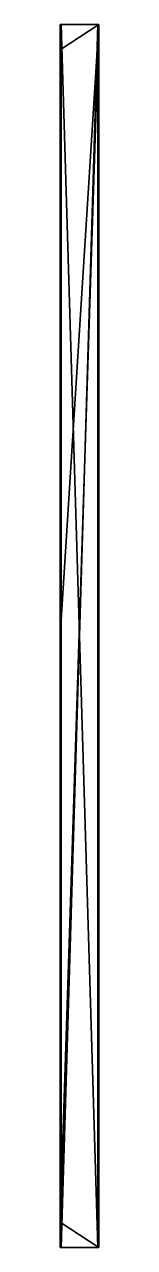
# Model space of a CAD drawing. Extents: x -37 to 1, y 0 to 1200.
import ezdxf

# ---------------------------------------------------------------- set-up
doc = ezdxf.new("R2010")
doc.units = 0
doc.header["$MEASUREMENT"] = 0
doc.layers.get('0').update_dxf_attribs({"color": 13, "linetype": 'CONTINUOUS'})

msp = doc.modelspace()

# ---------------------------------------------------------------- linework, layer by layer
for p, q in [((-37, 1200, 24), (1, 1200, 24)), ((1, 1200, -1), (-37, 1200, -1)), ((-37, 1200, -1), (-37, 1200, 24)), ((-37, 1175, 24), (-37, 1200, 24)), ((-37, 1175, -1), (-37, 1200, -1)), ((-36, 0, 23), (-36, 1200, 23)), ((-36, 1200), (-36, 1200, 23)), ((-36, 0), (-36, 1200)), ((-36, 1200, 23), (0, 1200, 23)), ((0, 1200), (-36, 1200)), ((0, 1200, 23), (0, 1200)), ((0, 0, 23), (0, 1200, 23)), ((0, 0), (0, 1200)), ((1, 1200, 24), (1, 1200, -1)), ((1, 1175, -1), (1, 1200, -1)), ((1, 1175, 24), (1, 1200, 24)), ((-37, 600, 24), (-37, 1175, 24)), ((-37, 600, -1), (-37, 1175, -1)), ((-37, 1175, 24), (-37, 1175, -1)), ((1, 600, 24), (1, 1175, 24)), ((1, 600, -1), (1, 1175, -1)), ((1, 1175, 24), (1, 1175, -1)), ((-37, 600, 24), (-37, 600, -1)), ((-37, 25, 24), (-37, 600, 24)), ((-37, 25, -1), (-37, 600, -1)), ((1, 600, 24), (1, 600, -1)), ((1, 25, 24), (1, 600, 24)), ((1, 25, -1), (1, 600, -1)), ((-37, 0, 24), (-37, 25, 24)), ((-37, 0, -1), (-37, 25, -1)), ((-37, 25, 24), (-37, 25, -1)), ((1, 0, -1), (1, 25, -1)), ((1, 0, 24), (1, 25, 24)), ((1, 25, -1), (1, 25, 24)), ((-37, 0, 24), (1, 0, 24)), ((1, 0, -1), (-37, 0, -1)), ((-37, 0, -1), (-37, 0, 24)), ((-36, 0, 23), (0, 0, 23)), ((-36, 0), (-36, 0, 23)), ((0, 0), (-36, 0)), ((0, 0, 23), (0, 0)), ((1, 0, 24), (1, 0, -1))]:
    msp.add_line(p, q)

# ---------------------------------------------------------------- meshes
mesh = msp.add_polyface()
corners = [(1, 1200, -1), (-37, 1175, -1), (-37, 1200, -1), (-37, 600, -1), (-37, 25, -1), (1, 0, -1), (-37, 0, -1), (1, 1175, -1), (1, 600, -1), (1, 25, -1)]
mesh.append_faces([[corners[k] for k in face] for face in [(0, 1, 2), (4, 5, 6), (5, 8, 9)]], dxfattribs={"vtx0": -1})
mesh.append_faces([[corners[k] for k in face] for face in [(1, 0, 3), (3, 0, 4)]], dxfattribs={"vtx0": -1, "vtx1": -1})
mesh.append_faces([[corners[k] for k in face] for face in [(5, 4, 0)]], dxfattribs={"vtx0": -1, "vtx1": -1, "vtx2": -1})
mesh.append_faces([[corners[k] for k in face] for face in [(5, 0, 7), (5, 7, 8)]], dxfattribs={"vtx0": -1, "vtx2": -1})
mesh = msp.add_polyface()
corners = [(-37, 1200, -1), (-36, 1200), (1, 1200, -1), (-37, 1200, 24), (-36, 1200, 23), (0, 1200, 23), (0, 1200), (1, 1200, 24)]
mesh.append_faces([[corners[k] for k in face] for face in [(0, 1, 2), (1, 3, 4), (4, 3, 5), (2, 6, 7), (6, 2, 1), (7, 5, 3)]], dxfattribs={"vtx0": -1, "vtx1": -1})
mesh.append_faces([[corners[k] for k in face] for face in [(1, 0, 3), (7, 6, 5)]], dxfattribs={"vtx0": -1, "vtx2": -1})
mesh = msp.add_polyface()
corners = [(1, 0, 24), (-37, 25, 24), (-37, 0, 24), (-37, 1175, 24), (-37, 600, 24), (-37, 1200, 24), (1, 1200, 24), (1, 25, 24), (1, 600, 24), (1, 1175, 24)]
mesh.append_faces([[corners[k] for k in face] for face in [(0, 1, 2), (1, 3, 4), (6, 8, 9)]], dxfattribs={"vtx0": -1})
mesh.append_faces([[corners[k] for k in face] for face in [(3, 1, 5), (5, 1, 6)]], dxfattribs={"vtx0": -1, "vtx1": -1})
mesh.append_faces([[corners[k] for k in face] for face in [(6, 1, 0)]], dxfattribs={"vtx0": -1, "vtx1": -1, "vtx2": -1})
mesh.append_faces([[corners[k] for k in face] for face in [(6, 0, 7), (6, 7, 8)]], dxfattribs={"vtx0": -1, "vtx2": -1})
mesh = msp.add_polyface()
corners = [(-37, 1200, 24), (-37, 1175, -1), (-37, 1175, 24), (-37, 1200, -1)]
mesh.append_faces([[corners[k] for k in face] for face in [(0, 1, 2), (1, 0, 3)]], dxfattribs={"vtx0": -1})
mesh = msp.add_polyface()
corners = [(-36, 1200), (-36, 0, 23), (-36, 0), (-36, 1200, 23)]
mesh.append_faces([[corners[k] for k in face] for face in [(0, 1, 2), (1, 0, 3)]], dxfattribs={"vtx0": -1})
mesh = msp.add_polyface()
corners = [(0, 0), (-36, 1200), (-36, 0), (0, 1200)]
mesh.append_faces([[corners[k] for k in face] for face in [(0, 1, 2), (1, 0, 3)]], dxfattribs={"vtx0": -1})
mesh = msp.add_polyface()
corners = [(0, 1200, 23), (-36, 0, 23), (-36, 1200, 23), (0, 0, 23)]
mesh.append_faces([[corners[k] for k in face] for face in [(0, 1, 2), (1, 0, 3)]], dxfattribs={"vtx0": -1})
mesh = msp.add_polyface()
corners = [(0, 1200, 23), (0, 0), (0, 0, 23), (0, 1200)]
mesh.append_faces([[corners[k] for k in face] for face in [(0, 1, 2), (1, 0, 3)]], dxfattribs={"vtx0": -1})
mesh = msp.add_polyface()
corners = [(1, 1200, -1), (1, 1175, 24), (1, 1175, -1), (1, 1200, 24)]
mesh.append_faces([[corners[k] for k in face] for face in [(0, 1, 2), (1, 0, 3)]], dxfattribs={"vtx0": -1})
mesh = msp.add_polyface()
corners = [(-37, 1175, 24), (-37, 600, -1), (-37, 600, 24), (-37, 1175, -1)]
mesh.append_faces([[corners[k] for k in face] for face in [(0, 1, 2), (1, 0, 3)]], dxfattribs={"vtx0": -1})
mesh = msp.add_polyface()
corners = [(1, 1175, -1), (1, 600, 24), (1, 600, -1), (1, 1175, 24)]
mesh.append_faces([[corners[k] for k in face] for face in [(0, 1, 2), (1, 0, 3)]], dxfattribs={"vtx0": -1})
mesh = msp.add_polyface()
corners = [(-37, 600, 24), (-37, 25, -1), (-37, 25, 24), (-37, 600, -1)]
mesh.append_faces([[corners[k] for k in face] for face in [(0, 1, 2), (1, 0, 3)]], dxfattribs={"vtx0": -1})
mesh = msp.add_polyface()
corners = [(1, 600, -1), (1, 25, 24), (1, 25, -1), (1, 600, 24)]
mesh.append_faces([[corners[k] for k in face] for face in [(0, 1, 2), (1, 0, 3)]], dxfattribs={"vtx0": -1})
mesh = msp.add_polyface()
corners = [(-37, 25, 24), (-37, 0, -1), (-37, 0, 24), (-37, 25, -1)]
mesh.append_faces([[corners[k] for k in face] for face in [(0, 1, 2), (1, 0, 3)]], dxfattribs={"vtx0": -1})
mesh = msp.add_polyface()
corners = [(1, 25, -1), (1, 0, 24), (1, 0, -1), (1, 25, 24)]
mesh.append_faces([[corners[k] for k in face] for face in [(0, 1, 2), (1, 0, 3)]], dxfattribs={"vtx0": -1})
mesh = msp.add_polyface()
corners = [(1, 0, -1), (0, 0), (-37, 0, -1), (1, 0, 24), (0, 0, 23), (-36, 0, 23), (-36, 0), (-37, 0, 24)]
mesh.append_faces([[corners[k] for k in face] for face in [(0, 1, 2), (1, 3, 4), (4, 3, 5), (2, 6, 7), (6, 2, 1), (7, 5, 3)]], dxfattribs={"vtx0": -1, "vtx1": -1})
mesh.append_faces([[corners[k] for k in face] for face in [(1, 0, 3), (7, 6, 5)]], dxfattribs={"vtx0": -1, "vtx2": -1})

doc.saveas('drawing.dxf')
